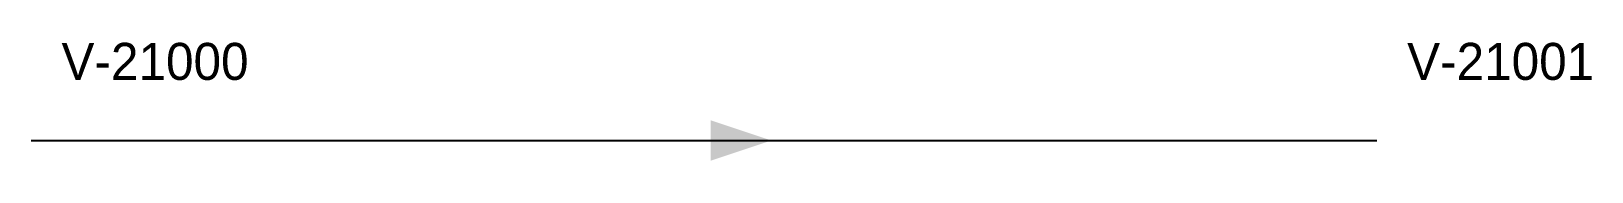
# Model space of a CAD drawing. Header units: metres. Extents: x 100 to 564, y 194 to 229.
import ezdxf

# ---------------------------------------------------------------- set-up
doc = ezdxf.new("R2010")
doc.units = ezdxf.units.M

msp = doc.modelspace()

# ---------------------------------------------------------------- linework, layer by layer
msp.add_line((100, 200), (500, 200))
msp.add_solid([(320, 200), (302, 194), (302, 206)])

# ---------------------------------------------------------------- texts
for s, p in [('V-21000', (109, 218)), ('V-21001', (509, 218))]:
    msp.add_text(s, height=11).set_placement(p)

doc.saveas('drawing.dxf')
